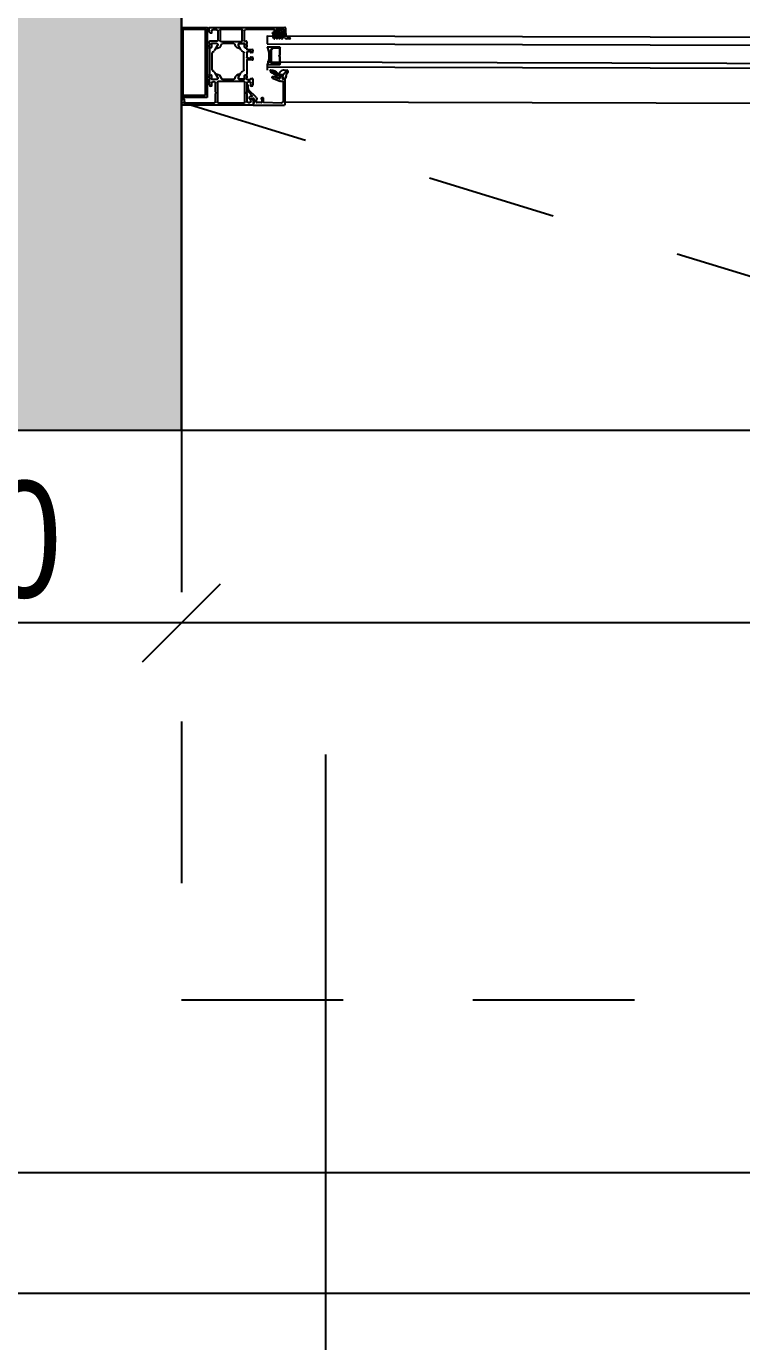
# Model space of a CAD drawing. Header units: metres. Extents: x 493 to 630, y -132 to -15.
# Drawn here: x 512.145 to 512.698, y -80.569 to -79.552 of the extents above; entities that cross this region are included whole.
import ezdxf

# ---------------------------------------------------------------- set-up
doc = ezdxf.new("R2010")
doc.units = ezdxf.units.M
doc.header["$MEASUREMENT"] = 0
doc.header["$PDMODE"] = 3
doc.linetypes.add('HIDDEN', pattern=[0.375, 0.25, -0.125])
doc.linetypes.add('HIDDEN2', pattern=[0.1875, 0.125, -0.0625])
for name, color, linetype in [('a_caramida', 2, 'Continuous'), ('a_cote_50', 9, 'Continuous'), ('a_gipscarton', 41, 'Continuous'), ('a_grinzi', 253, 'HIDDEN'), ('a_pereti_hasuri', 253, 'Continuous'), ('a_punctat', 40, 'HIDDEN2'), ('a_sticla', 4, 'Continuous'), ('a_tamplarie_ferestre', 6, 'Continuous'), ('a_text', 7, 'Continuous'), ('a_vederi', 74, 'Continuous'), ('a_vederi subtiri', 124, 'Continuous')]:
    doc.layers.add(name, color=color, linetype=linetype)
doc.layers.add('a_suprafete', color=7, linetype='Continuous', plot=False)
doc.styles.get("Standard").update_dxf_attribs({"font": 'ARIALN.TTF'})
doc.dimstyles.new('50 cote', dxfattribs={"dimtxt": 0.09, "dimasz": 0.06, "dimexe": 0, "dimexo": 0, "dimgap": 0.018, "dimtad": 1, "dimdec": 1, "dimlfac": 100, "dimrnd": 0.5, "dimdsep": 46, "dimtxsty": 'Standard', "dimblk": 'OBLIQUE', "dimcen": 0.00045, "dimclrd": 256, "dimclrt": 4, "dimadec": 1, "dimazin": 0, "dimtfac": 1, "dimtdec": 1, "dimtix": 1, "dimtofl": 0, "dimtmove": 0, "dimatfit": 3, "dimldrblk": 'OBLIQUE', "dimfxl": 0, "dimtolj": 1, "dimtzin": 0, "dimarcsym": 0})

# ---------------------------------------------------------------- blocks, each defined once
blk = doc.blocks.new('_Oblique')
at = {"color": 0, "linetype": 'ByBlock', "lineweight": -2}
blk.add_line((-0.5, -0.5), (0.5, 0.5), dxfattribs=at)
blk = doc.blocks.new('*D373')
at = {"layer": 'a_cote_50', "lineweight": -2, "ltscale": 0.3}
blk.add_line((514.2248, -80.0134), (512.2648, -80.0134), dxfattribs=at)
at = {"layer": 'Defpoints', "color": 0, "ltscale": 0.3}
for p in [(512.2648, -79.8108), (514.2248, -79.8108), (512.2648, -80.0134)]:
    blk.add_point(p, dxfattribs=at)
at = {"layer": 'a_cote_50', "lineweight": -2, "ltscale": 0.3, "xscale": 0.06, "yscale": 0.06, "zscale": 0.06, "rotation": 180}
blk.add_blockref('_Oblique', (512.2648, -80.0134), dxfattribs=at)
at = {"layer": 'a_cote_50', "lineweight": -2, "ltscale": 0.3, "xscale": 0.06, "yscale": 0.06, "zscale": 0.06}
blk.add_blockref('_Oblique', (514.2248, -80.0134), dxfattribs=at)
at = {"layer": 'a_cote_50', "color": 4, "ltscale": 0.3, "char_height": 0.09, "attachment_point": 5}
for s, insert in [('\\A1;196', (513.2448, -79.9494)), ('\\A1;112', (513.2448, -80.0766))]:
    blk.add_mtext(s, dxfattribs=dict(at, insert=insert))
blk = doc.blocks.new('*D374')
at = {"layer": 'a_cote_50', "lineweight": -2, "ltscale": 0.3}
blk.add_line((512.2648, -80.0134), (511.9648, -80.0134), dxfattribs=at)
at = {"layer": 'Defpoints', "color": 0, "ltscale": 0.3}
for p in [(511.9648, -79.8108), (512.2648, -79.8108), (511.9648, -80.0134)]:
    blk.add_point(p, dxfattribs=at)
at = {"layer": 'a_cote_50', "lineweight": -2, "ltscale": 0.3, "xscale": 0.06, "yscale": 0.06, "zscale": 0.06, "rotation": 180}
blk.add_blockref('_Oblique', (511.9648, -80.0134), dxfattribs=at)
at = {"layer": 'a_cote_50', "lineweight": -2, "ltscale": 0.3, "xscale": 0.06, "yscale": 0.06, "zscale": 0.06}
blk.add_blockref('_Oblique', (512.2648, -80.0134), dxfattribs=at)
at = {"layer": 'a_cote_50', "color": 4, "ltscale": 0.3, "insert": (512.1148, -79.9494), "char_height": 0.09, "attachment_point": 5}
blk.add_mtext('\\A1;30', dxfattribs=at)
blk = doc.blocks.new('*D382')
at = {"layer": 'a_cote_50', "lineweight": -2, "ltscale": 0.3}
blk.add_line((511.9648, -80.438), (514.5228, -80.438), dxfattribs=at)
at = {"layer": 'Defpoints', "color": 0, "ltscale": 0.3}
for p in [(511.9648, -80.438), (514.5228, -80.438), (514.5228, -80.438)]:
    blk.add_point(p, dxfattribs=at)
at = {"layer": 'a_cote_50', "lineweight": -2, "ltscale": 0.3, "xscale": 0.06, "yscale": 0.06, "zscale": 0.06, "rotation": 180}
blk.add_blockref('_Oblique', (511.9648, -80.438), dxfattribs=at)
at = {"layer": 'a_cote_50', "lineweight": -2, "ltscale": 0.3, "xscale": 0.06, "yscale": 0.06, "zscale": 0.06}
blk.add_blockref('_Oblique', (514.5228, -80.438), dxfattribs=at)
at = {"layer": 'a_cote_50', "color": 4, "ltscale": 0.3, "insert": (513.2438, -80.374), "char_height": 0.09, "attachment_point": 5}
blk.add_mtext('\\A1;256', dxfattribs=at)
blk = doc.blocks.new('*D383')
at = {"layer": 'a_cote_50', "lineweight": -2, "ltscale": 0.3}
blk.add_line((507.8085, -80.5311), (514.5228, -80.5311), dxfattribs=at)
at = {"layer": 'Defpoints', "color": 0, "ltscale": 0.3}
for p in [(507.8085, -79.8745), (514.5228, -79.8745), (514.5228, -80.5311)]:
    blk.add_point(p, dxfattribs=at)
at = {"layer": 'a_cote_50', "lineweight": -2, "ltscale": 0.3, "xscale": 0.06, "yscale": 0.06, "zscale": 0.06, "rotation": 180}
blk.add_blockref('_Oblique', (507.8085, -80.5311), dxfattribs=at)
at = {"layer": 'a_cote_50', "lineweight": -2, "ltscale": 0.3, "xscale": 0.06, "yscale": 0.06, "zscale": 0.06}
blk.add_blockref('_Oblique', (514.5228, -80.5311), dxfattribs=at)
at = {"layer": 'a_cote_50', "color": 4, "ltscale": 0.3, "insert": (510.9956, -80.4671), "char_height": 0.09, "attachment_point": 5}
blk.add_mtext('\\A1;671.5', dxfattribs=at)
blk = doc.blocks.new('*D396')
at = {"layer": 'a_cote_50', "lineweight": -2, "ltscale": 0.3}
blk.add_line((508.9085, -91.9545), (514.5228, -79.8645), dxfattribs=at)
at = {"layer": 'Defpoints', "color": 0, "ltscale": 0.3}
for p in [(514.5228, -79.8645), (514.5228, -79.8645), (508.9085, -91.9545)]:
    blk.add_point(p, dxfattribs=at)
at = {"layer": 'a_cote_50', "lineweight": -2, "ltscale": 0.3, "xscale": 0.06, "yscale": 0.06, "zscale": 0.06}
for p, rotation in [((514.5228, -79.8645), 65.09090529956146), ((508.9085, -91.9545), 245.0909052995615)]:
    blk.add_blockref('_Oblique', p, dxfattribs=dict(at, rotation=rotation))
at = {"layer": 'a_cote_50', "color": 4, "ltscale": 0.3, "insert": (511.9501, -85.2527), "char_height": 0.09, "attachment_point": 5, "rotation": 65.0909}
blk.add_mtext('\\A1;1333', dxfattribs=at)
blk = doc.blocks.new('*D397')
at = {"layer": 'a_cote_50', "lineweight": -2, "ltscale": 0.3}
blk.add_line((514.4485, -91.9845), (507.8085, -79.7291), dxfattribs=at)
at = {"layer": 'Defpoints', "color": 0, "ltscale": 0.3}
for p in [(507.8085, -79.7291), (507.8085, -79.7291), (514.4485, -91.9845)]:
    blk.add_point(p, dxfattribs=at)
at = {"layer": 'a_cote_50', "lineweight": -2, "ltscale": 0.3, "xscale": 0.06, "yscale": 0.06, "zscale": 0.06}
for p, rotation in [((507.8085, -79.7291), 118.4489404004919), ((514.4485, -91.9845), 298.4489404004919)]:
    blk.add_blockref('_Oblique', p, dxfattribs=dict(at, rotation=rotation))
at = {"layer": 'a_cote_50', "color": 4, "ltscale": 0.3, "insert": (510.9962, -85.4784), "char_height": 0.09, "attachment_point": 5, "rotation": 298.4489}
blk.add_mtext('\\A1;1394', dxfattribs=at)
blk = doc.blocks.new('__4FAFA3F2_FC5C_44BB_A64D_ECB77A95FE74_')
at = {"layer": 'a_vederi subtiri'}
for p, q in [((-124.4, 71.5), (-123.3, 71.5)), ((-124.4, 71.1), (-119, 71.1)), ((-123.3, 71.5), (-123, 71.2)), ((-123, 71.2), (-122.8, 71.5)), ((-122.8, 71.5), (-118.9, 71.5)), ((-118, 71.5), (-114.1, 71.5)), ((-117.9, 71.1), (-112.5, 71.1)), ((-114.1, 71.5), (-113.9, 71.2)), ((-113.9, 71.2), (-113.6, 71.5)), ((-113.6, 71.5), (-112.5, 71.5)), ((-125.5, 67), (-125.5, 71)), ((-125.5, 61.5), (-125.5, 67)), ((-125, 71), (-125, 67)), ((-125, 66.8), (-125, 70.7)), ((-125, 67), (-125, 66.8)), ((-124.8, 66.3), (-123.5, 64.7)), ((-123.5, 64.7), (-124.8, 66.3)), ((-124.7, 66.8), (-124.7, 70.7)), ((-123.2, 65), (-124.6, 66.5)), ((-113.9, 64.9), (-123, 64.9)), ((-123, 64.5), (-113.9, 64.5)), ((-113.9, 64.5), (-123, 64.5)), ((-112.3, 66.5), (-113.7, 65)), ((-113.4, 64.7), (-112.1, 66.3)), ((-112.1, 66.3), (-113.4, 64.7)), ((-112.2, 70.7), (-112.2, 66.8)), ((-111.9, 67), (-111.9, 71)), ((-111.9, 70.7), (-111.9, 66.8)), ((-111.9, 66.8), (-111.9, 67)), ((-111.5, 71), (-111.5, 67)), ((-111.5, 67), (-111.5, 61.5))]:
    blk.add_line(p, q, dxfattribs=at)
at = {"layer": 'a_vederi subtiri', "extrusion": (2e-16, 2e-16, -1)}
for centre, radius, start, end in [((125.2, 71), 0.221, 352.3719, 187.6281), ((124.3, 70.8), 0.708, 356.4406, 85.9313), ((124.3, 70.8), 0.368, 356.4406, 85.9313), ((118.5, 71.7), 0.787, 223.035, 316.965), ((118.5, 71.8), 0.512, 210.7555, 329.2445), ((112.6, 70.8), 0.708, 94.0687, 183.5594), ((112.6, 70.8), 0.368, 94.0687, 183.5594), ((111.7, 71), 0.221, 352.3719, 187.6281), ((125.2, 67), 0.221, 172.3719, 7.6281), ((125.2, 67), 0.221, 172.3719, 7.6281), ((118.5, 44.3), 18.6, 67.8527, 112.1473), ((124.2, 66.8), 0.808, 319.638, 0.5172), ((124.2, 66.8), 0.808, 319.638, 0.5172), ((124.3, 66.8), 0.42, 319.638, 0.5172), ((123, 65.1), 0.618, 270.773, 319.8915), ((123, 65.1), 0.618, 270.773, 319.8915), ((123, 65.2), 0.321, 270.773, 319.8915), ((113.9, 65.2), 0.321, 220.1085, 269.227), ((113.9, 65.1), 0.618, 220.1085, 269.227), ((113.9, 65.1), 0.618, 220.1085, 269.227), ((112.6, 66.8), 0.42, 179.4828, 220.362), ((112.7, 66.8), 0.808, 179.4828, 220.362), ((112.7, 66.8), 0.808, 179.4828, 220.362), ((111.7, 67), 0.221, 172.3719, 7.6281), ((111.7, 67), 0.221, 172.3719, 7.6281)]:
    blk.add_arc(centre, radius, start, end, dxfattribs=at)
blk = doc.blocks.new('fvsdv')
at = {"layer": 'a_tamplarie_ferestre', "extrusion": (0, -1.5e-15, -1)}
blk.add_line((616.6615, -334.5287), (616.6374, -334.5287), dxfattribs=at)
at = {"layer": 'a_tamplarie_ferestre', "extrusion": (-2e-16, -2.00063e-16, -1)}
for points in [[(-616.6365, -334.4692), (-616.6365, -334.4732)], [(-616.6938, -334.4715), (-616.6938, -334.4732), (-616.6944, -334.4732), (-616.6955, -334.4721), (-616.6955, -334.4687), (-616.637, -334.4687)], [(-616.6388, -334.47), (-616.6428, -334.47)], [(-616.6456, -334.4703), (-616.6615, -334.4703), (-616.6675, -334.4707)], [(-616.6704, -334.4703), (-616.6866, -334.4703)], [(-616.637, -334.4737), (-616.6383, -334.4737)], [(-616.6388, -334.4732), (-616.6388, -334.4727), (-616.6378, -334.4727), (-616.6378, -334.471)], [(-616.6438, -334.471), (-616.6438, -334.4727), (-616.6428, -334.4727), (-616.6428, -334.4732)], [(-616.6433, -334.4737), (-616.6461, -334.4737)], [(-616.6451, -334.472), (-616.6451, -334.4708)], [(-616.6461, -334.4725), (-616.6456, -334.4725)], [(-616.6466, -334.4732), (-616.6466, -334.473)], [(-616.6665, -334.4798), (-616.6665, -334.4812)], [(-616.668, -334.4793), (-616.667, -334.4793)], [(-616.6685, -334.4717), (-616.6685, -334.4788)], [(-616.6699, -334.479), (-616.6699, -334.4708)], [(-616.6866, -334.4795), (-616.6704, -334.4795)], [(-616.6871, -334.4708), (-616.6871, -334.479)], [(-616.6885, -334.4787), (-616.6885, -334.4715)], [(-616.6948, -334.4792), (-616.689, -334.4792)], [(-616.6895, -334.4705), (-616.6928, -334.4705)], [(-616.6953, -334.4812), (-616.6953, -334.4797)], [(-616.6617, -334.4864), (-616.6617, -334.4872)], [(-616.6665, -334.4849), (-616.6665, -334.4859), (-616.6622, -334.4859)], [(-616.6624, -334.4882), (-616.6632, -334.4884), (-616.6632, -334.4874), (-616.6655, -334.4874)], [(-616.6665, -334.4822), (-616.6665, -334.4841)], [(-616.6665, -334.4884), (-616.6665, -334.4914)], [(-616.6667, -334.4815), (-616.6667, -334.4819)], [(-616.6668, -334.4844), (-616.6678, -334.4844)], [(-616.6678, -334.4844), (-616.667, -334.4844)], [(-616.6681, -334.4841), (-616.6681, -334.4813)], [(-616.6681, -334.4817), (-616.6681, -334.4841)], [(-616.6682, -334.4812), (-616.6725, -334.4812)], [(-616.6721, -334.4812), (-616.6686, -334.4812)], [(-616.6687, -334.5016), (-616.6687, -334.4883)], [(-616.6692, -334.4875), (-616.6701, -334.487)], [(-616.6707, -334.4864), (-616.6728, -334.4828)], [(-616.673, -334.4817), (-616.673, -334.4824), (-616.6716, -334.4848)], [(-616.6765, -334.4812), (-616.6853, -334.4812)], [(-616.6902, -334.4848), (-616.6888, -334.4824), (-616.6888, -334.4817)], [(-616.6911, -334.4864), (-616.689, -334.4828)], [(-616.6893, -334.4812), (-616.6936, -334.4812)], [(-616.6897, -334.4812), (-616.6932, -334.4812)], [(-616.6926, -334.4875), (-616.6917, -334.487)], [(-616.6931, -334.5016), (-616.6931, -334.4883)], [(-616.6937, -334.4813), (-616.6937, -334.4841)], [(-616.6937, -334.4817), (-616.6937, -334.4841)], [(-616.694, -334.4844), (-616.6948, -334.4844)], [(-616.694, -334.4844), (-616.695, -334.4844)], [(-616.6951, -334.4819), (-616.6951, -334.4815)], [(-616.6953, -334.4841), (-616.6953, -334.4822)], [(-616.6953, -334.4849), (-616.6953, -334.505)], [(-616.6617, -334.4926), (-616.6617, -334.4934)], [(-616.6622, -334.4939), (-616.6665, -334.4939), (-616.6665, -334.505)], [(-616.6655, -334.4924), (-616.6632, -334.4924), (-616.6632, -334.4914), (-616.6624, -334.4916)], [(-616.6617, -334.5087), (-616.6617, -334.5132)], [(-616.6662, -334.509), (-616.6632, -334.509), (-616.6632, -334.5082), (-616.6622, -334.5082)], [(-616.6642, -334.5107), (-616.6655, -334.5107)], [(-616.6665, -334.5058), (-616.6665, -334.5077)], [(-616.6667, -334.508), (-616.6667, -334.5084)], [(-616.6678, -334.5055), (-616.6668, -334.5055)], [(-616.667, -334.5055), (-616.6678, -334.5055)], [(-616.668, -334.5266), (-616.668, -334.5109)], [(-616.6681, -334.5058), (-616.6681, -334.5082)], [(-616.6681, -334.5086), (-616.6681, -334.5058)], [(-616.6725, -334.5087), (-616.6682, -334.5087)], [(-616.6685, -334.5104), (-616.6885, -334.5104)], [(-616.6686, -334.5087), (-616.6721, -334.5087)], [(-616.6701, -334.503), (-616.6692, -334.5025)], [(-616.6728, -334.5072), (-616.6707, -334.5035)], [(-616.6716, -334.5051), (-616.673, -334.5075), (-616.673, -334.5082)], [(-616.6718, -334.5049), (-616.6717, -334.5049)], [(-616.6853, -334.5087), (-616.6765, -334.5087)], [(-616.6888, -334.5082), (-616.6888, -334.5075), (-616.6902, -334.5051)], [(-616.689, -334.5072), (-616.6911, -334.5035)], [(-616.689, -334.5109), (-616.689, -334.5266)], [(-616.6936, -334.5087), (-616.6893, -334.5087)], [(-616.6932, -334.5087), (-616.6897, -334.5087)], [(-616.6915, -334.5107), (-616.6928, -334.5107)], [(-616.6917, -334.503), (-616.6926, -334.5025)], [(-616.6937, -334.5058), (-616.6937, -334.5082)], [(-616.6937, -334.5058), (-616.6937, -334.5086)], [(-616.6948, -334.5055), (-616.694, -334.5055)], [(-616.695, -334.5055), (-616.694, -334.5055)], [(-616.6951, -334.5084), (-616.6951, -334.508)], [(-616.6953, -334.5077), (-616.6953, -334.5058)], [(-616.6953, -334.5132), (-616.6953, -334.5087)], [(-616.6627, -334.5142), (-616.6632, -334.5142), (-616.6632, -334.5117)], [(-616.6665, -334.5117), (-616.6665, -334.5187)], [(-616.6665, -334.5197), (-616.6665, -334.5257)], [(-616.6905, -334.5187), (-616.6905, -334.5117)], [(-616.6905, -334.526), (-616.6905, -334.5197)], [(-616.6938, -334.5117), (-616.6938, -334.5142), (-616.6943, -334.5142)], [(-616.6632, -334.5257), (-616.6632, -334.5242), (-616.6626, -334.5242), (-616.6615, -334.5253), (-616.6615, -334.5287), (-616.7166, -334.5287), (-616.7166, -334.5253), (-616.7155, -334.5242), (-616.7149, -334.5242), (-616.7149, -334.526)], [(-616.6655, -334.5267), (-616.6642, -334.5267)], [(-616.6885, -334.5271), (-616.6685, -334.5271)], [(-616.7139, -334.527), (-616.6915, -334.527)]]:
    blk.add_lwpolyline(points, dxfattribs=at)
at = {"layer": 'a_tamplarie_ferestre'}
for points in [[(616.697, -334.5229), (616.717, -334.5229), (616.717, -334.4687), (616.697, -334.4687)], [(616.6985, -334.5214), (616.7155, -334.5214), (616.7155, -334.4702), (616.6985, -334.4702)]]:
    blk.add_lwpolyline(points, close=True, dxfattribs=at)
at = {"layer": 'a_tamplarie_ferestre', "extrusion": (0, -1.5e-15, -1)}
for points in [[(-616.6369, -334.5282), (-616.6369, -334.5092)], [(-616.6374, -334.5087), (-616.6384, -334.5087)], [(-616.6389, -334.5082), (-616.6389, -334.5072)], [(-616.6394, -334.5067), (-616.6404, -334.5067)], [(-616.6466, -334.508), (-616.6406, -334.5102)], [(-616.6409, -334.5072), (-616.6409, -334.508)], [(-616.6416, -334.5084), (-616.6462, -334.5067)], [(-616.6469, -334.5072), (-616.6469, -334.5075)], [(-616.6659, -334.5135), (-616.6659, -334.5146)], [(-616.6663, -334.5153), (-616.6663, -334.5186)], [(-616.655, -334.5232), (-616.6554, -334.5238), (-616.6548, -334.5238), (-616.6548, -334.5262)], [(-616.6553, -334.5267), (-616.6588, -334.5267)], [(-616.6593, -334.5261), (-616.6588, -334.5242)], [(-616.6605, -334.5248), (-616.6612, -334.5274)], [(-616.6644, -334.5238), (-616.6615, -334.5235)], [(-616.6645, -334.5227), (-616.6645, -334.5237)]]:
    blk.add_lwpolyline(points, dxfattribs=at)
for points in [[(-616.6404, -334.5102), (-616.6389, -334.5102, -0.414205), (-616.6384, -334.5107), (-616.6384, -334.5257, -0.426752), (-616.64, -334.5272), (-616.653, -334.5268, -0.401735), (-616.6535, -334.5263), (-616.6535, -334.5234)], [(-616.6592, -334.5227), (-616.6648, -334.5171, -0.198912), (-616.6654, -334.5157), (-616.6654, -334.5135)], [(-616.6661, -334.5187), (-616.6658, -334.5183, -0.49304), (-616.6655, -334.5183), (-616.6625, -334.5213, -0.637079), (-616.6628, -334.5221), (-616.664, -334.5222)]]:
    blk.add_lwpolyline(points, format="xyb", dxfattribs=at)
at = {"layer": 'a_tamplarie_ferestre', "extrusion": (-2e-16, -2.00063e-16, -1)}
for centre, radius, start, end in [((-616.637, -334.4692), 0.0005, 359.9996, 90.0004), ((-616.637, -334.4732), 0.0005, 269.9996, 0.0004), ((-616.6383, -334.4732), 0.0005, 179.9942, 270.0023), ((-616.6433, -334.4732), 0.0005, 270.0056, 359.9944), ((-616.6461, -334.473), 0.0005, 89.9985, 180.0015), ((-616.6461, -334.4732), 0.0005, 179.9984, 270.0016), ((-616.667, -334.4798), 0.0005, 0, 90), ((-616.6948, -334.4797), 0.0005, 89.9984, 180.0016), ((-616.6622, -334.4864), 0.0005, 0.0034, 89.9975), ((-616.6627, -334.4872), 0.001, 285.0628, 359.9548), ((-616.6668, -334.4841), 0.0003, 270, 0), ((-616.667, -334.4849), 0.0005, 0.0025, 90.0025), ((-616.6678, -334.4841), 0.0003, 180, 270), ((-616.6686, -334.4817), 0.0005, 0.0022, 90.0028), ((-616.6694, -334.4856), 0.0015, 210.0025, 242.0082), ((-616.6717, -334.4849), 0.000138, 264.3774, 30), ((-616.6712, -334.48), 0.005, 197.747, 264.3774), ((-616.6719, -334.4822), 0.001, 98.1841, 212.7295), ((-616.6905, -334.48), 0.005, 275.6226, 342.253), ((-616.69, -334.4849), 0.000138, 150, 275.6226), ((-616.6921, -334.4883), 0.001, 119.9999, 180), ((-616.694, -334.4841), 0.0003, 270, 0), ((-616.694, -334.4841), 0.0003, 270, 0), ((-616.695, -334.4841), 0.0003, 180, 270), ((-616.6627, -334.4926), 0.001, 0.0352, 74.9489), ((-616.6622, -334.4934), 0.0005, 270.0017, 359.9974), ((-616.6622, -334.5087), 0.0005, 359.9974, 90.0035), ((-616.667, -334.505), 0.0005, 270.0025, 0.0025), ((-616.6668, -334.5058), 0.0003, 0, 90), ((-616.6678, -334.5058), 0.0003, 90, 180), ((-616.6686, -334.5082), 0.0005, 270.0022, 0.0028), ((-616.6694, -334.5043), 0.0015, 117.9967, 150.0025), ((-616.6717, -334.5051), 0.000139, 335.9397, 86.6132), ((-616.6713, -334.5098), 0.00492, 94.7368, 162.7104), ((-616.6719, -334.5077), 0.001, 147.2755, 261.8209), ((-616.6904, -334.5098), 0.00488, 16.9544, 85.6603), ((-616.69, -334.5051), 0.000137, 85.6603, 209.9999), ((-616.6921, -334.5016), 0.001, 180, 240.0001), ((-616.694, -334.5058), 0.0003, 0, 90), ((-616.694, -334.5058), 0.0003, 0, 90), ((-616.695, -334.5058), 0.0003, 90, 180), ((-616.6627, -334.5132), 0.001, 270.005, 359.995), ((-616.6943, -334.5132), 0.001, 180.002, 269.998)]:
    blk.add_arc(centre, radius, start, end, dxfattribs=at)
at = {"layer": 'a_tamplarie_ferestre'}
for centre, radius, start, end in [((616.6388, -334.471), 0.001, 90.0025, 179.9975), ((616.6428, -334.471), 0.001, 359.9973, 90.001), ((616.6456, -334.4708), 0.0005, 89.9996, 180.0004), ((616.6704, -334.4708), 0.0005, 90, 180), ((616.6866, -334.4708), 0.0005, 0, 90), ((616.6456, -334.472), 0.0005, 180.0003, 269.9997), ((616.6675, -334.4717), 0.001, 359.9993, 86.7307), ((616.668, -334.4788), 0.0005, 270, 0), ((616.6704, -334.479), 0.0005, 180, 270), ((616.6866, -334.479), 0.0005, 270, 0), ((616.6895, -334.4715), 0.001, 90.0011, 179.9989), ((616.689, -334.4787), 0.0005, 179.9996, 270.0004), ((616.6928, -334.4715), 0.001, 359.9982, 90.0018), ((616.6655, -334.4884), 0.001, 359.9985, 90.0019), ((616.6664, -334.4815), 0.000279, 358.8354, 73.5801), ((616.6664, -334.4819), 0.000279, 286.4246, 1.1629), ((616.6678, -334.4841), 0.0003, 269.9975, 359.9975), ((616.6682, -334.4813), 0.00012, 90, 180), ((616.6697, -334.4883), 0.001, 119.3039, 179.9975), ((616.6725, -334.4817), 0.0005, 0, 90), ((616.6765, -334.4817), 0.0005, 90, 162.253), ((616.6853, -334.4817), 0.0005, 17.747, 90), ((616.6898, -334.4822), 0.001, 98.1816, 212.727), ((616.6893, -334.4817), 0.0005, 90, 180), ((616.6924, -334.4856), 0.0015, 210, 242.0057), ((616.6932, -334.4817), 0.0005, 359.9997, 90.0003), ((616.6936, -334.4813), 0.00012, 0, 90), ((616.6948, -334.4849), 0.0005, 359.9997, 90.0003), ((616.6954, -334.4815), 0.000279, 106.4199, 181.1646), ((616.6954, -334.4819), 0.000279, 178.8371, 253.5754), ((616.6655, -334.4914), 0.001, 270.0063, 359.9933), ((616.6374, -334.5092), 0.0005, 90.0012, 179.9991), ((616.6394, -334.5072), 0.0005, 90.0007, 179.9995), ((616.6404, -334.5072), 0.0005, 0.0009, 89.9991), ((616.6404, -334.5097), 0.0005, 270, 290.0103), ((616.6464, -334.5072), 0.0005, 0, 110.0114), ((616.6464, -334.5075), 0.0005, 290.0103, 0), ((616.6642, -334.5117), 0.001, 90.005, 179.995), ((616.6655, -334.5117), 0.001, 0.0034, 89.9966), ((616.6662, -334.5087), 0.0003, 270.0291, 359.9744), ((616.6664, -334.508), 0.000279, 358.8371, 73.5754), ((616.6664, -334.5084), 0.000279, 286.4199, 1.1646), ((616.6678, -334.5058), 0.0003, 359.9975, 89.9975), ((616.6685, -334.5109), 0.0005, 90.0003, 179.9997), ((616.6682, -334.5086), 0.00012, 180, 270.0001), ((616.6697, -334.5016), 0.001, 179.9975, 240.6912), ((616.6725, -334.5082), 0.0005, 269.9985, 0.0006), ((616.6765, -334.5082), 0.0005, 197.2896, 270), ((616.6853, -334.5082), 0.0005, 270, 343.0456), ((616.6885, -334.5109), 0.0005, 0.0003, 89.9997), ((616.6898, -334.5077), 0.001, 147.273, 261.8184), ((616.6893, -334.5082), 0.0005, 179.9994, 270.0015), ((616.6915, -334.5117), 0.001, 89.9982, 180.0018), ((616.6924, -334.5043), 0.0015, 117.9943, 150), ((616.6928, -334.5117), 0.001, 0.0011, 89.9988), ((616.6932, -334.5082), 0.000505, 269.4324, 359.433), ((616.6936, -334.5086), 0.00012, 269.9999, 0), ((616.6948, -334.505), 0.0005, 269.9997, 0.0003), ((616.6954, -334.508), 0.000279, 106.4246, 181.1629), ((616.6954, -334.5084), 0.000279, 178.8354, 253.5801), ((616.6656, -334.5135), 0.00025, 356.4446, 183.5554), ((616.666, -334.5153), 0.000319, 358.9637, 59.2462), ((616.6662, -334.5186), 0.0001, 222.144, 0), ((616.666, -334.5192), 0.000725, 316.3884, 43.6116), ((616.691, -334.5192), 0.000725, 136.3959, 223.6041), ((616.6374, -334.5282), 0.0005, 180.0002, 269.9997), ((616.6543, -334.5236), 0.000809, 25.0969, 171.1806), ((616.6602, -334.5238), 0.0015, 134.9992, 194.9998), ((616.6642, -334.5257), 0.001, 180.0054, 269.995), ((616.664, -334.5227), 0.0005, 0.0002, 85.0002), ((616.6644, -334.5237), 0.0001, 264.9466, 0), ((616.6655, -334.5257), 0.001, 270.0031, 359.9973), ((616.6685, -334.5266), 0.0005, 180.0003, 269.9997), ((616.6885, -334.5266), 0.0005, 270.0003, 359.9997), ((616.6915, -334.526), 0.001, 180.0003, 269.9997), ((616.7139, -334.526), 0.001, 270.0033, 359.9968)]:
    blk.add_arc(centre, radius, start, end, dxfattribs=at)
at = {"layer": 'a_tamplarie_ferestre', "extrusion": (0, -1.5e-15, -1)}
for centre, radius, start, end in [((-616.6384, -334.5082), 0.0005, 179.9998, 270.0002), ((-616.6414, -334.508), 0.0005, 250.0616, 359.9572), ((-616.6664, -334.5146), 0.0005, 300.7538, 0), ((-616.6553, -334.5262), 0.0005, 269.9999, 0.0003), ((-616.6588, -334.5262), 0.0005, 165.0007, 269.9971), ((-616.6615, -334.5245), 0.001, 344.9998, 95.0001), ((-616.6617, -334.5272), 0.0005, 293.2396, 344.9955)]:
    blk.add_arc(centre, radius, start, end, dxfattribs=at)
at = {"layer": 'a_vederi subtiri'}
blk.add_line((616.6508, -334.4977), (616.6508, -334.5017), dxfattribs=at)
at = {"layer": 'a_vederi subtiri', "extrusion": (-2e-16, -3.00063e-16, -1)}
for points in [[(-616.6343, -334.4765), (-616.6332, -334.4767)], [(-616.6332, -334.4775), (-616.6356, -334.4775)], [(-616.6363, -334.4735), (-616.6363, -334.4745)], [(-616.6386, -334.474), (-616.6367, -334.474), (-616.6367, -334.4731)], [(-616.6374, -334.4767), (-616.638, -334.4761)], [(-616.6388, -334.4764), (-616.6388, -334.4771)], [(-616.6401, -334.4709), (-616.639, -334.4719)], [(-616.6396, -334.4727), (-616.6396, -334.474)], [(-616.6396, -334.4772), (-616.6399, -334.4766)], [(-616.6421, -334.4707), (-616.6404, -334.4707)], [(-616.6404, -334.4743), (-616.6404, -334.4724)], [(-616.6406, -334.4766), (-616.6409, -334.4772)], [(-616.6409, -334.4719), (-616.6415, -334.4719)], [(-616.6415, -334.4748), (-616.6409, -334.4748)], [(-616.6416, -334.4772), (-616.6419, -334.4766)], [(-616.642, -334.4724), (-616.642, -334.4743)], [(-616.6434, -334.4719), (-616.6424, -334.4709)], [(-616.6426, -334.4766), (-616.6429, -334.4772)], [(-616.6428, -334.474), (-616.6428, -334.4727)], [(-616.6436, -334.4772), (-616.6439, -334.4766)], [(-616.6459, -334.474), (-616.6438, -334.474)], [(-616.6446, -334.4766), (-616.6449, -334.4773)], [(-616.6456, -334.4773), (-616.6462, -334.4763), (-616.6462, -334.4743)]]:
    blk.add_lwpolyline(points, dxfattribs=at)
at = {"layer": 'a_vederi subtiri'}
for points in [[(616.6355, -334.5023), (616.6355, -334.5018)], [(616.6355, -334.5018), (616.6355, -334.5023)], [(616.6376, -334.5018), (616.6356, -334.5018)], [(616.6361, -334.5061), (616.6365, -334.508)], [(616.6369, -334.5083), (616.6382, -334.508)], [(616.6385, -334.5076), (616.6384, -334.5068)], [(616.6427, -334.5053), (616.6386, -334.5053)], [(616.6386, -334.5053), (616.6427, -334.5053)], [(616.6387, -334.5064), (616.6409, -334.5064)], [(616.6412, -334.5066), (616.6415, -334.5076)], [(616.6418, -334.5078), (616.6421, -334.5078)], [(616.6454, -334.5036), (616.6433, -334.5051)], [(616.6433, -334.5051), (616.6454, -334.5036)]]:
    blk.add_lwpolyline(points, dxfattribs=at)
at = {"layer": 'a_vederi subtiri', "extrusion": (-2e-16, -3.00063e-16, -1)}
for centre, radius, start, end in [((-616.6332, -334.4771), 0.000426, 270.2037, 90.8728), ((-616.6356, -334.4751), 0.0024, 222.6735, 270), ((-616.6367, -334.4735), 0.000399, 359.9047, 90.0953), ((-616.6392, -334.4771), 0.0004, 200.9654, 0), ((-616.6392, -334.4721), 0.0003, 260.2604, 44.8904), ((-616.6404, -334.4712), 0.0005, 45.0001, 90), ((-616.6412, -334.4771), 0.0004, 200.9654, 339.0346), ((-616.6421, -334.4712), 0.0005, 90, 134.9999), ((-616.6432, -334.4771), 0.0004, 200.9654, 339.0346), ((-616.6432, -334.4721), 0.0003, 135.1113, 279.738), ((-616.6452, -334.4771), 0.0004, 213.1748, 339.0346), ((-616.6459, -334.4743), 0.000299, 89.7696, 180.2304)]:
    blk.add_arc(centre, radius, start, end, dxfattribs=at)
at = {"layer": 'a_vederi subtiri'}
for centre, radius, start, end in [((616.634, -334.4743), 0.00225, 276.7217, 355.4011), ((616.6383, -334.4764), 0.0005, 0.0578, 137.9621), ((616.6391, -334.474), 0.0005, 180.0566, 359.9434), ((616.6393, -334.4727), 0.0003, 0, 99.7396), ((616.6402, -334.4767), 0.0004, 20.9654, 159.0346), ((616.6409, -334.4724), 0.0005, 90.0205, 179.9795), ((616.6409, -334.4743), 0.0005, 180.0163, 269.9837), ((616.6415, -334.4724), 0.0005, 0.0196, 89.9804), ((616.6415, -334.4743), 0.0005, 269.9997, 0.0003), ((616.6422, -334.4767), 0.0004, 20.9654, 159.0346), ((616.6431, -334.4727), 0.0003, 80.262, 180), ((616.6433, -334.474), 0.0005, 180.0566, 359.9434), ((616.6442, -334.4767), 0.0004, 20.9654, 159.0346), ((616.6311, -334.5072), 0.00508, 12.8519, 43.5587), ((616.6365, -334.5022), 0.001, 182.725, 242.2797), ((616.6342, -334.5066), 0.004, 29.3287, 62.2797), ((616.6386, -334.5043), 0.001, 201.3965, 270), ((616.6387, -334.5067), 0.0003, 90, 187.2077), ((616.6409, -334.5067), 0.0003, 19.9998, 90), ((616.642, -334.5041), 0.000476, 197.9161, 321.4315), ((616.6427, -334.5043), 0.001, 270, 307.0155), ((616.6555, -334.5177), 0.0163, 116.7394, 136.4489), ((616.649, -334.5085), 0.0061, 93.3975, 126.3032)]:
    blk.add_arc(centre, radius, start, end, dxfattribs=at)
at = {"layer": 'a_vederi subtiri', "extrusion": (3.62955e-27, -6.27398e-20, -1)}
for centre, radius, start, end in [((-616.6356, -334.5029), 0.00116, 315.5693, 85.4684), ((-616.6356, -334.5029), 0.00116, 85.4684, 88.2477), ((-616.6365, -334.5022), 0.001, 297.7203, 357.275), ((-616.6342, -334.5066), 0.004, 117.7203, 150.6713), ((-616.6368, -334.508), 0.0003, 257.6435, 347.2348), ((-616.6376, -334.5048), 0.003, 89.9831, 102.0138), ((-616.6386, -334.5043), 0.001, 270, 338.6035), ((-616.6382, -334.5077), 0.0003, 171.882, 259.0059), ((-616.6378, -334.5059), 0.00413, 96.3569, 155.8835), ((-616.6418, -334.5075), 0.0003, 270, 340.0126), ((-616.6421, -334.5075), 0.0003, 230.9918, 270), ((-616.6328, -334.4961), 0.015, 223.7719, 230.9918), ((-616.6479, -334.5088), 0.00699, 38.5685, 90.3326), ((-616.6427, -334.5043), 0.001, 232.9845, 270), ((-616.649, -334.5085), 0.0061, 53.6968, 86.6025), ((-616.6479, -334.5025), 0.000698, 89.6025, 173.5475), ((-616.6479, -334.5025), 0.000698, 173.5475, 253.0588)]:
    blk.add_arc(centre, radius, start, end, dxfattribs=at)
at = {"xscale": -0.001000000000008328, "yscale": 0.001000000000008328, "zscale": 0.001000000000008328, "rotation": 90}
blk.add_blockref('__4FAFA3F2_FC5C_44BB_A64D_ECB77A95FE74_', (616.7123, -334.6092), dxfattribs=at)
blk = doc.blocks.new('tampalrie subsol')
at = {"layer": 'a_punctat', "ltscale": 0.5}
blk.add_line((512.2651, -79.6111), (513.2075, -79.8996), dxfattribs=at)
at = {"layer": 'a_sticla'}
blk.add_lwpolyline([(512.331, -79.566), (513.2186, -79.5684), (513.2186, -79.5624), (512.331, -79.56)], close=True, dxfattribs=at)
blk.add_lwpolyline([(512.331, -79.58), (513.2186, -79.5824), (513.2186, -79.5864), (512.331, -79.584)], dxfattribs=at)
at = {"layer": 'a_vederi subtiri'}
blk.add_lwpolyline([(513.2052, -79.6134), (512.3444, -79.611)], dxfattribs=at)
at = {"layer": 'a_gipscarton', "xscale": -0.9999999999999988, "rotation": 0.003345939206260695}
blk.add_blockref('fvsdv', (1128.9622, 254.9514), dxfattribs=at)

msp = doc.modelspace()

# ---------------------------------------------------------------- hatches: boundary and pattern name
at = {"layer": 'a_pereti_hasuri', "ltscale": 0.3}
h = msp.add_hatch(dxfattribs=at)
h.set_pattern_fill('ANSI33', color=256, scale=0.25, style=0)
h.set_pattern_definition([(45, (-4876.954644, 8292.469365), (-0.04419417382, 0.04419417382), []), (45, (-4876.91045, 8292.469365), (-0.04419417382, 0.04419417382), [0.03125, -0.015625])])
h.paths.add_polyline_path([(515.4135, -80.0895), (515.1878, -80.0895), (515.1878, -85.5895), (515.9378, -85.5895), (515.9378, -85.9245), (515.0478, -85.9245), (515.0478, -89.4345), (515.8278, -89.4345), (515.8278, -89.7345), (515.0978, -89.7345), (515.0978, -89.8445), (514.5228, -89.8445), (514.5228, -79.8645), (514.2248, -79.8645), (514.2248, -79.3896), (515.4135, -79.3896)])
h.paths.add_polyline_path([(511.2148, -79.3896), (511.2148, -79.8745), (511.5148, -79.8745), (511.5148, -80.2945), (511.9648, -80.2945), (511.9648, -79.8645), (512.2648, -79.8645), (512.2648, -79.3896)])
h.paths.add_polyline_path([(509.2548, -79.3896), (504.215, -79.3896), (504.8437, -83.8123), (505.3911, -83.7324), (505.3802, -83.6545), (507.3402, -83.6545), (507.3402, -84.2145), (507.6302, -84.2145), (507.6302, -84.4319), (507.8085, -84.4319), (507.8085, -82.4693), (507.67, -82.4693), (507.67, -82.6991), (507.54, -82.6991), (507.54, -83.1791), (505.31, -83.1791), (504.82, -79.7291), (507.53, -79.7291), (507.53, -80.0241), (507.67, -80.0241), (507.67, -81.4693), (507.8085, -81.4693), (507.8085, -79.7291), (508.5048, -79.7291), (508.5048, -80.3145), (508.9548, -80.3145), (508.9548, -79.8745), (509.2548, -79.8745)])
h.paths.add_polyline_path([(505.8255, -86.817), (505.5724, -85.0197), (505.0267, -85.0994), (505.2822, -86.8963)])
h.paths.add_polyline_path([(506.2097, -89.5401), (506.1899, -89.4045), (507.3665, -89.4045), (507.3665, -89.5545), (508.5593, -89.5545), (508.5593, -90.7045), (508.9085, -90.7045), (508.9085, -89.4245), (507.8085, -89.4245), (507.8085, -85.3745), (507.6302, -85.3745), (507.6302, -88.0945), (507.3271, -88.0945), (507.3271, -88.6745), (506.0871, -88.6745), (506.0068, -88.1043), (505.4651, -88.1834), (505.6692, -89.619)])
h.paths.add_polyline_path([(509.2135, -92.7946), (509.2135, -91.9545), (508.9085, -91.9545), (508.9085, -91.5345), (508.4665, -91.5345), (508.4665, -91.9845), (507.8165, -91.9845), (507.8165, -91.2845), (507.3665, -91.2845), (507.3665, -91.9845), (506.5665, -91.9845), (506.3975, -90.8264), (505.8522, -90.906), (506.1203, -92.7946)])
h.paths.add_polyline_path([(512.2035, -92.7946), (512.2035, -91.9845), (511.9185, -91.9845), (511.9185, -91.5345), (511.4585, -91.5345), (511.4585, -91.9545), (511.1635, -91.9545), (511.1635, -92.7946)])
h.paths.add_polyline_path([(515.2335, -92.7946), (515.2335, -92.1945), (514.9285, -92.1945), (514.9285, -91.5345), (514.4485, -91.5345), (514.4485, -91.9845), (514.1535, -91.9845), (514.1535, -92.7946)])

# ---------------------------------------------------------------- linework, layer by layer
at = {"layer": 'a_caramida', "ltscale": 0.3}
msp.add_lwpolyline([(511.2148, -79.3896), (511.2148, -79.8745), (511.5148, -79.8745), (511.5148, -80.2945), (511.9648, -80.2945), (511.9648, -79.8645), (512.2648, -79.8645), (512.2648, -79.3896)], close=True, dxfattribs=at)
at = {"layer": 'a_grinzi', "ltscale": 0.5}
msp.add_lwpolyline([(512.2648, -79.8645), (512.2648, -80.3045), (514.2248, -80.3045), (514.2248, -79.8645)], dxfattribs=at)
at = {"layer": 'a_suprafete', "ltscale": 0.3}
msp.add_lwpolyline([(514.4485, -91.9845), (511.9185, -91.9845), (511.9185, -91.5345), (511.4585, -91.5345), (511.4585, -91.9545), (508.9085, -91.9545), (508.9085, -89.4245), (507.8085, -89.4245), (507.8085, -79.7291), (508.5048, -79.7291), (508.5048, -80.3145), (508.9548, -80.3145), (508.9548, -79.8745), (511.5148, -79.8745), (511.5148, -80.2945), (511.9648, -80.2945), (511.9648, -79.8645), (514.5228, -79.8645), (514.5228, -89.8445), (514.5228, -91.5345), (514.4485, -91.5345)], close=True, dxfattribs=at)
at = {"layer": 'a_text'}
msp.add_lwpolyline([(512.3764, -80.5762), (512.3764, -80.1149)], dxfattribs=at)
at = {"layer": 'a_vederi', "ltscale": 0.3}
msp.add_lwpolyline([(512.2648, -79.8645), (514.2248, -79.8645), (514.2248, -79.3896), (512.2648, -79.3896)], close=True, dxfattribs=at)

# ---------------------------------------------------------------- block references
at = {"layer": 'a_tamplarie_ferestre'}
msp.add_blockref('tampalrie subsol', (0, 0), dxfattribs=at)

# ---------------------------------------------------------------- dimensions: what is measured, and where the dimension line sits
at = {"layer": 'a_cote_50', "ltscale": 0.3}
for base, p1, p2, angle, picture, middle in [((507.8085, -79.7291), (514.4485, -91.9845), (507.8085, -79.7291), 118.4489, '*D397', (510.9399, -85.5089)), ((514.5228, -79.8645), (508.9085, -91.9545), (514.5228, -79.8645), 65.0909, '*D396', (512.0081, -85.2796))]:
    dim = msp.add_linear_dim(base=base, p1=p1, p2=p2, angle=angle, dimstyle='50 cote', dxfattribs=at)
    dim.commit()
    dim.dimension.update_dxf_attribs({"geometry": picture, "text_midpoint": middle, "dimtype": 129})
dim = msp.add_linear_dim(base=(511.9648, -80.0134), p1=(512.2648, -79.8108), p2=(511.9648, -79.8108), dimstyle='50 cote', override={"dimtmove": 1}, dxfattribs=at)
dim.commit()
dim.dimension.update_dxf_attribs({"geometry": '*D374', "text_midpoint": (512.1148, -79.9494)})
dim = msp.add_linear_dim(base=(512.2648, -80.0134), p1=(514.2248, -79.8108), p2=(512.2648, -79.8108), text='<>\\X112', dimstyle='50 cote', override={"dimtmove": 1}, dxfattribs=at)
dim.commit()
dim.dimension.update_dxf_attribs({"geometry": '*D373', "text_midpoint": (513.2448, -80.0134)})
dim = msp.add_linear_dim(base=(514.5228, -80.5311), p1=(507.8085, -79.8745), p2=(514.5228, -79.8745), dimstyle='50 cote', dxfattribs=at)
dim.commit()
dim.dimension.update_dxf_attribs({"geometry": '*D383', "text_midpoint": (510.9956, -80.5311), "dimtype": 128})
dim = msp.add_linear_dim(base=(514.5228, -80.438), p1=(511.9648, -80.438), p2=(514.5228, -80.438), dimstyle='50 cote', dxfattribs=at)
dim.commit()
dim.dimension.update_dxf_attribs({"geometry": '*D382', "text_midpoint": (513.2438, -80.374)})

doc.saveas('drawing.dxf')
